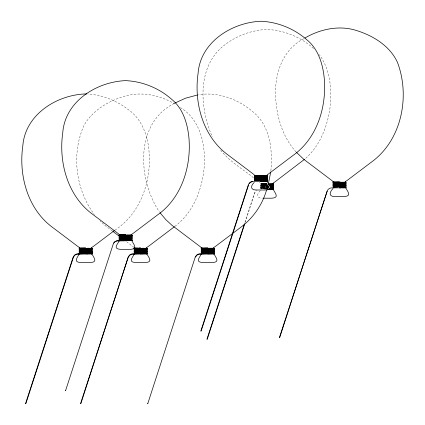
<?xml version="1.0" encoding="UTF-8"?>
<svg xmlns="http://www.w3.org/2000/svg" width="425" height="425" viewBox="0 0 425 425"><rect width="100%" height="100%" fill="white"/><g stroke="black" fill="none" stroke-linecap="round" stroke-linejoin="round"><path stroke-width="0.32" stroke-dasharray="2.12 1.59" d="M270.879 170.797C272.611 151.635 270.667 129.561 256.567 115.101C241.49 100.534 219.698 91.343 198.613 94.764M266.767 189.284L267.936 185.321M244.928 222.317L254.532 192.759L255.988 190.66M245.198 222.418L254.803 192.86L256.562 190.581M261.067 189.205C262.469 185.714 261.375 183.669 259.277 182.123M260.366 190.634C256.557 193.901 256.44 198.448 262.4 198.199M305.713 158.281C319.605 145.929 326.735 127.941 329.731 109.963C332.18 91.274 330.825 70.268 319.318 54.623M174.861 226.387C192.69 213.084 201.487 191.144 203.963 169.623C206.136 147.061 201.381 120.387 180.529 107.615M114.856 230.196C140.829 213.377 151.794 180.45 148.957 150.663C147.624 134.714 141.413 118.368 127.633 109.135C116.291 100.454 102.425 95.057 88.161 94.01M303.801 38.712C283.257 49.279 275.097 72.181 275.543 94.111C276.038 114.824 281.956 136.473 296.188 152.054M260.971 185.311L261.662 185.279M174.261 103.424C134.592 123.218 137.801 179.732 159.285 211.751M260.573 185.922L268.68 186.192M267.033 184.423L260.456 184.62L267.033 184.838M268.738 188.466L260.451 188.626L265.444 188.525M260.562 187.255L268.738 187.138M267.049 183.643L260.451 183.749L267.065 183.643M265.407 183.839L267.049 183.85L260.451 184.004L267.033 184.168M260.881 188.652L267.091 188.742M260.732 187.234L261.545 187.191M268.674 187.526L260.822 187.356L268.733 187.441M260.743 185.9L263.872 185.805M260.52 185.932L260.796 185.895M260.509 187.26L260.785 187.228M260.881 186.554L260.567 186.66M261.465 186.532L268.674 186.389M267.091 184.089L260.748 183.956L267.075 183.977M260.817 186.559L261.518 186.527M262.507 187.165L268.669 187.053M261.603 185.279L268.733 185.141M261.487 187.197L262.554 187.165M263.941 185.89L260.977 185.948L268.733 186.113M263.84 185.805L265.397 185.778M263.904 185.89L265.46 185.863M264.355 189.125L267.033 189.077M268.727 184.477L260.854 184.593L267.091 184.753M268.674 185.056L260.451 185.3L268.127 185.518M265.381 185.778L268.685 185.725M265.439 185.863L268.743 185.805M268.733 186.474L260.514 186.649M268.68 187.717L260.456 187.962L268.18 188.1M268.727 187.802L260.977 187.967L262.634 187.999M265.439 183.733L260.977 183.775L267.075 183.722M268.191 185.438L261.03 185.284M268.743 186.777L261.582 186.639M268.669 186.862L262.512 186.745M268.132 188.179L263.84 188.105M267.033 188.827L260.833 188.684M261.492 186.718L262.56 186.75M175.105 104.051C159.497 94.908 140.17 90.886 122.682 96.81C107.445 101.596 92.655 110.739 84.352 124.722C71.044 153.308 75.512 189.412 94.318 214.54M253.486 177.751C242.128 168.566 228.884 161.144 219.969 149.271M112.349 230.993L104.906 225.319L100.162 221.021M126.57 241.719L133.79 247.217M313.501 48.53C300.836 37.002 284.059 30.191 266.964 29.453C250.293 30.164 233.962 36.683 221.383 47.648C196.865 69.673 200.117 109.246 212.357 136.887M260.987 184.004L260.987 184.004"/><path stroke-width="0.64" d="M207.735 253.975L214.359 253.815L213.286 253.746M260.955 181.411L260.939 181.151M87.327 253.927L85.707 253.9M127.272 240.747L125.63 240.688M140.67 253.714L140.67 254.001L140.675 253.725L131.872 253.895L129.598 255.027L128.35 256.652M266.486 181.183L267.559 181.257L260.923 181.31M339.522 187.908L346.141 187.781L345.063 187.717M270.725 171.976L268.441 183.611M88.82 252.057L92.283 251.982L81.138 252.195M131.702 238.818C129.806 238.797 133.832 238.877 131.208 238.712M146.142 252.004L147.289 251.982L134.061 252.317L135.113 252.418M210.896 252.057L214.365 251.982L209.366 252.083M266.608 189.842C262.358 204.999 252.811 218.556 240.093 227.811L215.337 246.489C206.274 251.318 225.133 261.869 212.213 262.565L203.086 262.565C191.038 261.938 206.306 253.327 201.498 248.072M25.532 403.66L73.142 257.125L73.408 257.226M73.413 257.226L25.808 403.75L25.532 403.66M65.609 390.522L113.257 244.003M128.185 257.136L80.532 403.66L80.803 403.75L128.244 257.162M147.746 403.707L195.234 257.13L195.484 257.226M248.434 184.567L200.807 331.096L201.078 331.181L248.673 184.652M244.317 224.203L206.922 339.293L207.193 339.384L244.789 223.672M327.229 191.181L279.384 337.631L279.655 337.716L327.096 191.128A5.02 4.978 90 0 1 331.744 187.893L341.153 187.813M345.7 187.733L342.683 187.802M255.149 180.513C256.185 178.208 255.329 175.254 253.167 173.921L228.406 155.242C203.166 137.084 193.768 103.142 198.082 73.392C200.361 42.054 231.822 22.488 260.849 21.25C277.525 21.962 293.85 28.48 306.43 39.445C318.224 48.684 322.761 63.771 324.238 78.099C326.798 106.505 317.294 138.093 293.293 155.242L268.536 173.921C259.473 178.75 278.332 189.3 265.413 190.002L256.291 190.002C250.325 190.251 250.442 185.704 254.251 182.431M333.726 187.048C335.617 185.64 332.1 181.555 334.055 182.059M125.614 240.821L116.875 240.991L115.111 241.767L113.783 243.169M333.078 188.503C329.55 191.946 328.265 196.674 334.868 196.536L343.99 196.536C356.91 195.84 338.05 185.289 347.113 180.46L371.87 161.782C401.848 139.74 410.279 96.077 397.439 62.316C390.033 46.213 373.713 35.992 357.319 30.781C339.83 24.857 320.508 28.879 304.895 38.016M73.344 256.652L74.598 255.027L76.872 253.895L85.664 253.714M73.605 256.78L75.172 254.947L76.936 254.177L92.283 253.815L91.21 253.746M113.289 243.467L114.537 241.846L116.811 240.709L132.228 240.63L131.15 240.566M128.61 256.78L130.172 254.947L131.941 254.177L147.289 253.815L146.211 253.746M195.42 256.652L196.674 255.027L198.948 253.895L207.74 253.714M195.681 256.78L197.248 254.947L199.012 254.177L214.041 253.858L213.201 253.831M248.875 183.632L250.277 182.144L252.652 181.247M249.119 183.786L250.447 182.378L252.689 181.533M81.239 248.954L79.358 248.938M91.109 248.216L91.885 248.2M132.021 235.094L131.102 235.078M146.779 248.258L145.159 248.312M266.39 175.653L267.357 175.711M213.855 248.258L201.514 248.317M130.055 239.514L132.106 239.434M304.39 159.428L274.651 182.123C265.588 186.952 284.447 197.503 271.527 198.199L263.24 198.199M174.404 226.743L148.261 246.489C139.198 251.318 158.058 261.869 145.137 262.565L136.016 262.565C123.967 261.938 139.23 253.327 134.428 248.072M114.325 230.594L93.256 246.489C84.198 251.318 103.057 261.869 90.132 262.565L81.01 262.565C68.09 261.869 86.95 251.318 77.887 246.489L53.13 227.811C27.885 209.653 18.493 175.711 22.807 145.956C25.123 114.267 57.444 94.292 86.87 93.914M79.576 248.094L85.691 248.025L79.061 248.115L79.502 248.057M207.761 248.088L201.45 248.152L202.279 248.088M134.502 248.397L142.322 248.333M202.289 248.386L201.434 248.322L203.293 248.375M79.581 249.677L80.203 249.672M119.537 236.481L120.217 236.459L119.579 236.465M134.582 249.677L134.061 249.656L135.155 249.757M255.425 177.188C252.716 177.028 256.695 177.119 254.915 177.082M201.726 249.672L202.348 249.645M333.45 183.632L334.13 183.611L332.913 183.627L334.002 183.727M174.829 103.11L185.438 98.233L197.338 95.019M79.172 251.621L79.496 251.722M79.571 251.674L92.156 251.287M333.025 185.592L334.077 185.64M92.167 253.353L91.21 253.22M92.167 248.694L82.455 248.843M333.211 183.021L346.141 182.628L345.706 182.564M333.035 184.259L333.981 184.392M92.156 250.028L91.221 249.895M130.082 240.178C128.111 240.221 118.644 240.327 119.361 240.518M343.995 182.676L332.918 182.952L333.97 183.058M273.217 186.926L272.499 186.973M134.539 251.68L147.289 251.324L146.237 251.228M201.769 251.664L214.365 251.324L213.308 251.228M345.934 182.245L333.211 182.293L334.061 182.314M266.417 179.435L254.341 179.764L255.383 179.849M254.873 175.536L260.945 175.52M137.53 248.11L134.374 248.152L134.178 247.648M255.483 175.775L254.633 175.753L267.421 175.706M123.957 235.089L119.313 235.222L131.166 235.115M123.999 239.705L119 239.806L119.584 239.817M254.447 179.053L254.777 179.159M333.391 185.651L337.907 185.528M119.117 238.441L123.994 238.377M135.161 251.558L134.066 251.648L134.502 251.722M202.231 251.558L201.137 251.648L201.572 251.722M201.615 251.68L202.295 251.669M267.442 180.784L266.491 180.657M273.557 188.987L272.606 188.854M132.106 240.173L131.155 240.04M91.811 253.289L92.257 253.337M147.167 253.353L146.216 253.22M214.242 253.353L213.292 253.22M267.442 176.131L267.139 176.062M273.557 184.328L273.243 184.227M132.111 235.514L131.793 235.413M92.22 248.689L80.113 248.901M147.172 248.694L134.358 248.938M214.242 248.694L201.434 248.938M254.458 177.724L255.404 177.857M119.127 237.107L120.068 237.24M134.188 250.288L135.129 250.421M201.259 250.288L202.204 250.421M257.794 177.687L267.564 177.427L266.496 177.331M270.22 185.693L273.673 185.624L272.611 185.528M123.935 236.964L132.228 236.81L131.16 236.714M92.214 250.022L79.061 250.325L80.123 250.421M142.338 250.171L147.289 249.99L146.221 249.895M209.408 250.171L214.359 249.99L213.297 249.895M91.12 253.305C96.103 253.289 72.755 253.629 80.182 253.72M145.143 253.358L134.072 253.64L135.182 253.72M212.298 253.443L201.142 253.64L202.258 253.72M266.427 176.109L267.027 176.088L254.341 176.417L255.393 176.524M79.411 248.933L79.055 248.997L80.118 249.093M134.417 248.933L134.061 248.997L135.118 249.093M201.487 248.933L201.131 248.997L201.434 249.055M267.102 178.728L267.261 178.697M255.478 179.074L267.564 178.755L267.208 178.691M270.194 187.027L273.679 186.958L272.622 186.862M332.972 185.597L346.141 185.295L345.084 185.194M119.064 238.446L132.228 238.138L131.171 238.042M147.209 251.35L146.933 251.387M214.28 251.35L214.003 251.387M267.059 175.647L266.448 175.61M273.132 183.839L268.701 183.882M345.642 182.187L345.026 182.144M92.076 248.28L91.173 248.173M254.713 175.583L255.478 175.525M254.713 175.833L255.425 175.86M119.446 235.131L119 235.179L120.089 235.243M91.779 248.258L79.369 248.407L87.316 248.333M119.43 239.838L120.211 239.817M267.176 181.289L265.418 181.252M272.6 189.38L273.355 189.492L267.623 189.571M131.787 240.582L131.065 240.651M254.617 179.031L255.43 178.994M120.02 238.568L119.478 238.499M79.342 251.6L80.155 251.558M265.45 180.875L267.272 180.806M271.564 189.077L273.387 189.008M339.554 187.494L345.849 187.345M130.119 240.263L131.936 240.194M146.184 253.417L146.997 253.374M212.25 253.443L214.072 253.374M255.515 176.444L254.74 176.391L267.272 176.152M272.574 184.392L273.387 184.349M131.033 235.498L131.808 235.445L119 235.811L131.941 235.535M91.997 248.715L91.062 248.646M134.566 248.976L147.002 248.715M201.641 248.976L214.072 248.715M254.628 177.703L257.762 177.607M119.292 237.086L122.427 236.991M134.353 250.267L146.875 249.958L146.115 249.98M201.429 250.267L213.95 249.958L213.191 249.98M254.405 177.73L254.681 177.692M267.224 176.157L267.495 176.12M267.123 176.832L267.447 176.726M254.394 179.063L254.671 179.026M267.219 180.816L267.495 180.779M273.339 184.36L273.61 184.322M273.254 184.997L273.562 184.928M273.333 189.013L273.61 188.982M333.317 183L334.092 182.978M332.982 184.264L336.34 184.142M337.907 184.195L346.141 183.961L345.073 183.866M345.78 185.358L346.062 185.321M345.796 187.351L346.141 187.287L345.068 187.191M119.069 237.113L119.345 237.081M131.888 235.54L132.164 235.508M131.803 236.178L132.111 236.109M119.425 238.505L120.201 238.457M131.888 240.199L132.159 240.162M79.119 251.627L79.395 251.595M92.252 251.303L91.614 251.318L91.986 251.265M134.135 250.298L134.406 250.261M146.853 248.593L146.12 248.646M146.949 248.726L147.225 248.689M134.481 250.957L134.183 251.026M146.604 249.326L146.152 249.316M134.125 251.627L134.396 251.595M146.949 253.38L147.22 253.348M201.206 250.298L201.482 250.261M213.929 248.593L213.196 248.646M214.025 248.726L214.296 248.689M201.551 250.957L201.253 251.026M201.195 251.627L201.471 251.595M214.019 253.38L214.296 253.348M79.358 253.592L79.417 253.704M134.364 253.592L134.677 253.629L134.401 253.608M201.434 253.592L201.748 253.629L201.471 253.608M119.133 235.774L119.356 235.875M267.203 178.819L267.479 178.787M273.317 187.021L273.594 186.984M131.872 238.207L132.148 238.17M91.927 251.387L92.204 251.35M273.472 183.913L272.563 183.807M92.145 248.274L90.153 248.312M147.082 248.28L146.179 248.173M214.157 248.28L213.249 248.173M266.533 178.187L254.453 178.458M333.349 184.891L333.035 184.992M119.436 237.74L119.122 237.841M79.475 250.957L79.055 250.989L80.16 251.085M267.187 176.827L255.361 176.997M273.302 185.029L269.248 185.13M345.716 183.329L346.141 183.303L333.997 183.531M131.856 236.21L120.217 236.459M91.848 249.395L92.167 249.294M146.853 249.395L147.172 249.294M213.924 249.395L214.248 249.294M260.918 175.498L254.336 175.552L254.793 175.594M296.581 152.485L303.758 159.29L332.212 180.795L333.508 182.107L333.227 182.123L339.559 182.012L332.913 182.075L334.007 182.144M123.957 234.834L119.005 234.935L119.43 234.898M119.382 234.967L125.598 234.823M91.147 249.316L91.837 249.294L79.061 249.656L80.15 249.757M140.691 248.088L134.066 248.115L135.203 248.088M207.761 248.014L201.137 248.115L202.231 248.173M266.448 175.653L254.336 175.801L254.793 175.849M341.163 182.219L332.913 182.33L334.002 182.394M79.502 248.312L79.077 248.349L80.15 248.428M146.944 248.28L134.061 248.37L135.155 248.428M201.577 248.312L201.137 248.37L202.226 248.428M266.475 178.187L267.559 178.096L266.47 177.995M270.263 186.442L273.673 186.299L272.584 186.192M334.05 184.976L333.359 184.992L346.136 184.631L345.052 184.53M120.137 237.819L119.42 237.772L132.223 237.479L119.372 237.74M81.143 250.867L92.283 250.665L91.194 250.559M135.198 251.005L134.571 250.973L147.289 250.665L146.258 250.564M201.503 250.925L214.359 250.665L213.27 250.559M131.585 238.797L119.414 239.105L120.19 239.153M79.693 251.664L80.219 251.669M134.698 251.664L135.224 251.669M345.509 182.623L344.914 182.612L345.615 182.644M91.943 253.38L90.174 253.443M131.867 240.598L127.24 240.662M267.139 175.722L266.438 175.69M266.948 178.75L266.507 178.659M268.712 183.967L273.312 183.919M345.78 182.256L341.174 182.304M273.062 186.947L272.489 186.942M131.681 235.025L131.102 235.115M91.672 248.211L91.858 248.29M255.351 178.33L266.411 178.107M80.07 250.899L87.343 250.84M80.224 250.978L79.507 251.021L80.192 251.005M135.076 250.899L146.853 250.623L146.142 250.644M273.248 183.924L273.535 183.908M345.998 182.245L344.967 182.187M131.803 235.105L132.085 235.094M146.864 248.29L147.151 248.274M213.934 248.29L214.221 248.274M333.492 183.616L345.121 183.393M131.065 236.157L119.005 236.486L120.094 236.576M135.278 249.645L146.274 249.422M202.226 249.757L201.137 249.656L213.345 249.422M119.446 234.876L119.515 234.913M254.713 177.028L255.42 176.997M255.526 177.746L254.75 177.793L257.826 177.687M266.374 177.443L267.15 177.39L259.266 177.581M254.809 178.394L255.409 178.325M266.385 178.771L267.027 178.766L255.372 178.994M255.51 179.738L254.745 179.717L267.564 179.419L266.358 179.435M272.489 185.64L273.264 185.592L272.505 185.613M345.063 183.393L345.769 183.361M334.103 184.28L333.439 184.28L336.403 184.227M344.951 183.977L345.727 183.924L336.303 184.142M333.28 184.896L345.753 184.694M120.222 237.107L119.452 234.94L118.299 233.644L93.075 214.63C67.83 196.472 58.438 162.525 62.751 132.775C65.025 101.437 96.491 81.871 125.513 80.633C142.189 81.35 158.514 87.863 171.1 98.828C182.893 108.067 187.425 123.154 188.902 137.482C191.462 165.888 181.958 197.476 157.957 214.63L133.2 233.309C124.137 238.133 142.997 248.683 130.077 249.385L120.955 249.385C110.128 248.752 121.072 242.112 120.222 237.107L119.414 237.177L122.49 237.07M131.049 238.154L131.824 238.106L127.218 238.239M131.054 239.488L131.692 239.477M79.438 249.592L80.139 249.565M80.272 249.645L91.912 249.395M134.507 248.312L135.219 248.386M79.427 250.925L80.128 250.893M135.208 249.672L134.491 249.624L146.811 249.353M134.443 249.592L135.145 249.565M80.235 252.307L79.512 252.349L80.245 252.333M146.216 249.422L146.917 249.395M134.433 250.925L135.134 250.893M82.546 253.582L79.395 253.608M213.286 249.422L213.988 249.395M135.246 253.635L134.47 253.688L137.551 253.582M202.321 253.635L201.54 253.688L204.622 253.582M273.227 186.363L270.204 186.363M344.988 184.641L345.706 184.663M131.777 237.543L131.017 237.458L131.798 237.506M255.483 180.407L254.766 180.45L267.437 180.051M120.031 239.711L128.823 239.62M136.122 251.531L146.885 251.287L146.104 251.308M203.192 251.531L213.961 251.287L213.175 251.308M255.489 177.082L265.476 176.885M265.37 180.795L267.144 180.715L266.427 180.763M272.632 184.392L268.68 184.392M345.004 182.644L344.08 182.755M271.485 188.992L273.259 188.918L272.51 188.939M343.947 187.329L345.722 187.255L344.973 187.276M131.081 238.818L119.005 239.148L120.052 239.232M130.034 240.178L131.808 240.098L131.091 240.152M80.097 251.563L91.736 251.308L91.099 251.308M202.289 249.645L206.136 249.565M135.102 251.563L136.17 251.531M202.173 251.563L203.24 251.531M145.095 253.358L146.248 253.412M212.171 253.358L213.913 253.348L213.196 253.305M271.612 184.418L268.727 184.477M84.065 253.555L88.894 253.47M146.152 253.332L146.843 253.348L146.12 253.305M139.071 253.555L143.9 253.47M210.901 253.385L212.218 253.358M265.418 180.795L260.918 180.875M265.498 180.875L260.977 180.96M270.284 185.778L271.607 185.752M270.279 187.106L271.602 187.08M270.21 187.691L273.679 187.616L272.595 187.526L273.147 187.637M270.257 187.776L273.084 187.632M270.194 188.355L273.551 188.254M270.273 188.44L273.248 188.355L272.483 188.27M343.995 187.329L339.495 187.414M271.533 188.992L268.68 189.051M271.612 189.077L268.727 189.13M272.537 189.438L273.673 189.449L273.238 189.396M130.146 239.594L127.224 239.567M122.49 240.401L119.483 240.438M130.167 240.258L124.01 240.369M88.814 250.729L91.848 250.623L91.136 250.644M145.185 252.11L134.56 252.344L135.251 252.333M88.862 253.47L90.222 253.443M143.868 253.47L145.228 253.443M257.725 177.607L259.287 177.576M268.674 185.056L273.142 184.949L272.537 184.949M336.372 184.227L337.923 184.195M341.132 185.39L345.737 185.258L344.957 185.279M341.137 186.718L345.684 186.591L344.946 186.607M337.912 186.857L333.343 186.989L334.124 186.973M122.389 236.991L131.814 236.773L131.054 236.794M122.458 237.076L124.01 237.044M87.274 250.091L91.742 250.006L91.109 249.98M209.36 249.422L213.94 249.363L213.222 249.316M209.36 250.755L213.929 250.623L213.212 250.644M206.141 250.893L201.668 250.984L202.268 251.005M206.141 252.222L201.131 252.317L202.183 252.418M272.499 183.85L273.195 183.839M131.054 235.036L131.771 235.025L127.25 235.067M146.115 248.216L146.811 248.205M87.295 250.091L79.464 250.256L80.229 250.341M213.185 248.216L213.881 248.205M142.354 250.171L134.475 250.362L135.235 250.341M87.338 252.168L79.055 252.317L80.107 252.418M209.429 250.171L201.551 250.362L202.305 250.341M209.413 252.168L201.562 252.253L202.321 252.333M206.141 253.555L209.413 253.497M272.574 189.518L268.717 189.561M253.167 181.358L262.576 181.278M262.602 181.363L264.137 181.347M267.596 189.486L268.69 189.481M87.3 253.842L91.965 253.858L91.12 253.831M123.988 234.919L125.635 234.839M123.988 235.168L127.261 235.147M87.306 248.248L88.841 248.237M139.018 248.019L140.643 248.051M142.311 248.248L143.847 248.237M204.553 248.28L214.014 248.28M266.401 181.262L267.123 181.193M146.126 253.831L146.97 253.858L140.68 253.943M79.539 253.624L80.235 253.64M255.468 178.436L254.756 178.388M255.441 178.521L254.4 178.452M334.018 185.056L332.982 184.987M120.105 237.904L119.069 237.835M202.178 251.085L201.2 251.016M135.107 251.085L134.13 251.016M266.459 176.662L267.5 176.736M272.574 184.864L273.61 184.933M131.128 236.05L132.164 236.119M213.26 249.231L214.301 249.3M146.189 249.231L147.225 249.3M91.184 249.231L92.262 249.31M202.279 249.672L201.673 249.666M272.526 186.278L273.243 186.325M120.025 239.897L119.382 239.87M202.289 252.997L201.137 252.981L202.162 253.082M135.214 252.997L134.066 252.981L135.086 253.082M266.369 180.072C274.247 180.104 251.669 180.157 254.782 180.487M91.093 252.636C99.02 252.657 77.233 252.678 79.507 253.056M266.491 175.998L267.251 176.035M345.769 182.564L345.127 182.538M254.708 179.153L255.356 179.18M266.512 179.993L267.49 180.057M254.718 180.487L255.42 180.519M334.103 186.304L333.328 186.256L346.136 185.964L345.116 185.863M344.983 185.943L345.711 185.922L332.918 186.299L333.965 186.384M333.285 185.693L333.992 185.72M345.089 186.527L346.141 186.623L333.014 186.989M272.606 184.2L273.307 184.232M272.627 188.19L273.604 188.259M131.915 235.418L131.213 235.386M120.179 235.827L119.404 235.774L120.057 235.907M131.038 239.456L132.159 239.445M213.993 248.598L213.345 248.567M202.316 249.008L201.753 248.986M202.194 249.093L201.211 249.023M146.917 248.598L146.274 248.567M213.339 251.892L213.77 251.998M213.201 251.972L213.833 252.004M201.508 251.722L202.151 251.749M135.24 249.008L134.677 248.986M213.313 252.556L214.365 252.657L201.567 253.018L213.945 252.689L213.169 252.636M91.269 248.567L91.917 248.598M146.269 251.892L146.912 251.924M80.24 249.008L79.517 248.965M146.131 251.972L146.763 252.004M134.438 251.722L135.081 251.749M146.242 252.556L147.289 252.657L134.491 253.018L146.875 252.689L146.099 252.636M91.232 251.228L91.933 251.26M91.263 251.892L91.906 251.924M91.125 251.972L91.757 252.004M79.433 251.722L80.075 251.749M91.237 252.556L92.283 252.657L79.491 253.018L80.272 253.002M79.438 253.05L80.144 253.082M119.17 235.222L119.457 235.232M201.307 248.152L201.593 248.163M201.307 248.402L201.593 248.418M134.236 248.152L134.523 248.163M134.236 248.402L134.518 248.418M79.231 248.402L79.517 248.418M134.141 249.023L134.417 249.061M201.673 248.115L200.435 246.829L171.982 225.319L165.984 219.805L159.97 212.691M147.613 403.66L147.879 403.75M65.477 390.479L65.742 390.564M112.875 231.386L120.248 236.953M254.873 179.084L255.537 179.074L254.873 179.084M273.142 184.291L272.452 184.28L273.147 184.312M131.702 236.13L131.028 236.13L131.692 236.151M267.038 176.747L266.363 176.747L267.027 176.768M345.615 183.281L344.919 183.313L345.647 183.271M267.043 178.075L266.348 178.107L267.043 178.107M119.579 235.153L119.297 235.142L119.579 235.153M201.716 248.083L201.429 248.067L201.716 248.083M134.64 248.083L134.358 248.067L134.64 248.083M79.64 248.333L79.358 248.322L79.64 248.333"/></g></svg>
